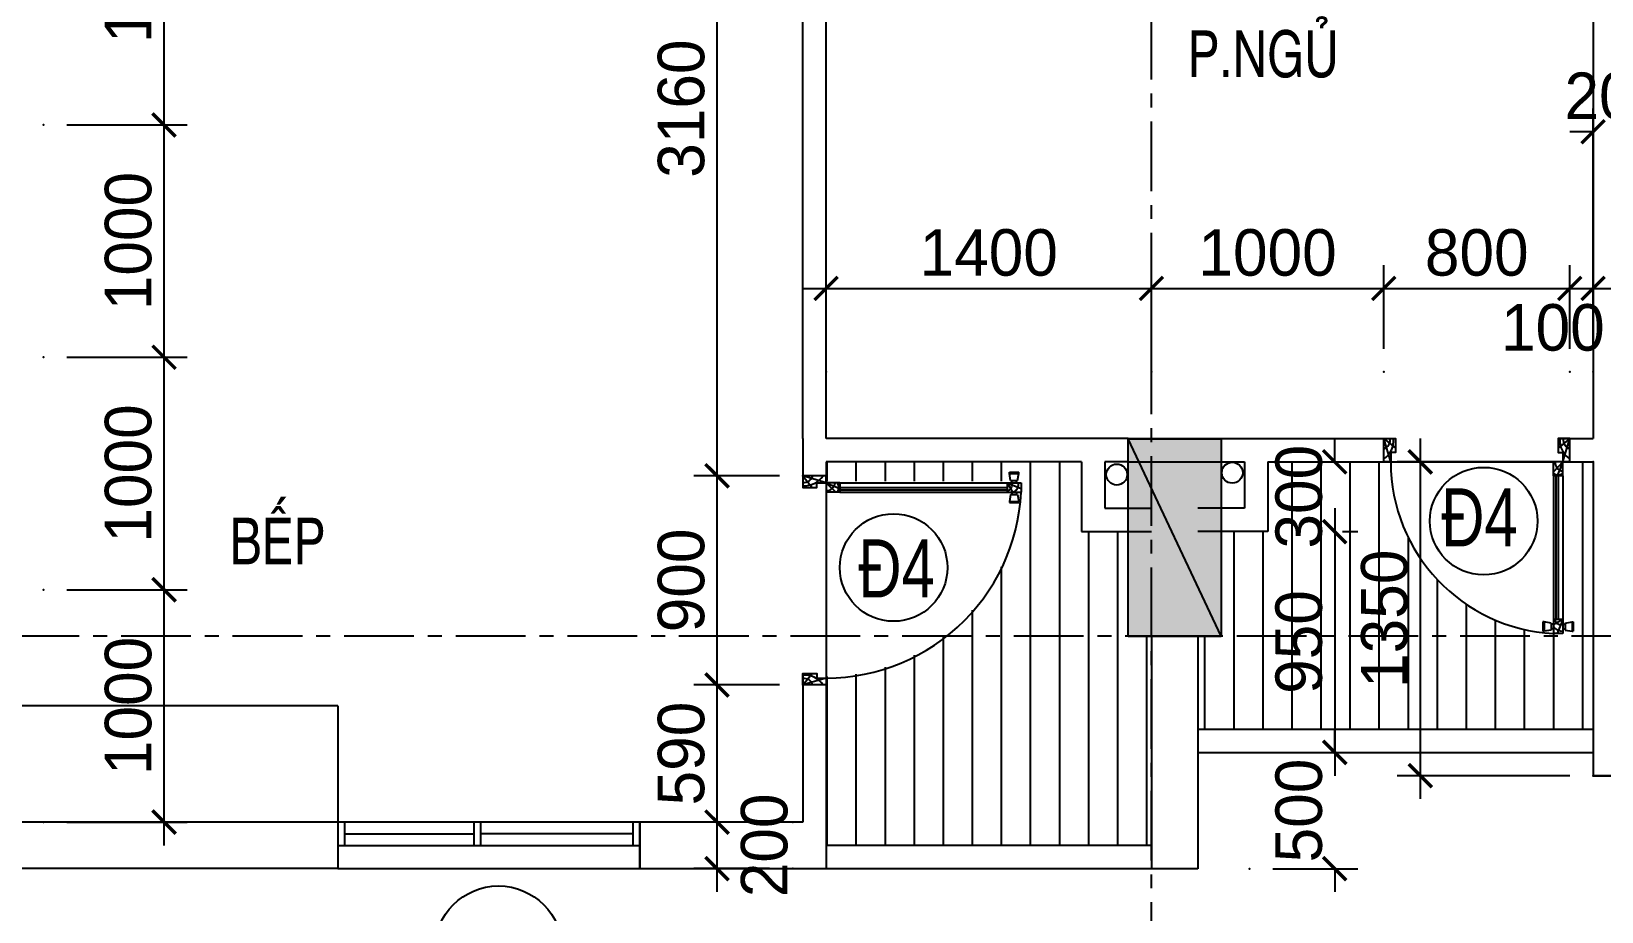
# Model space of a CAD drawing. Header units: inches. Extents: x -844707 to -690155, y -211546 to -175871.
# Drawn here: x -753199 to -746444, y -202598 to -198811 of the extents above; entities that cross this region are included whole.
import ezdxf

# ---------------------------------------------------------------- set-up
doc = ezdxf.new("R2010")
doc.units = ezdxf.units.IN
doc.header["$LTSCALE"] = 48
doc.header["$MEASUREMENT"] = 0
doc.linetypes.add('CENTER', pattern=[2, 1.25, -0.25, 0.25, -0.25])
for name, color, linetype in [('DWGSHARE.com-co-DWGSHARE.com', 72, 'Continuous'), ('DWGSHARE.com-COT-DWGSHARE.com', 2, 'Continuous'), ('DWGSHARE.com-CUA-DWGSHARE.com', 231, 'Continuous'), ('DWGSHARE.com-DIM-DWGSHARE.com', 251, 'Continuous'), ('DWGSHARE.com-HATCH-DWGSHARE.com', 8, 'Continuous'), ('DWGSHARE.com-kinh-DWGSHARE.com', 154, 'Continuous'), ('DWGSHARE.com-NET-DWGSHARE.com', 245, 'Continuous'), ('DWGSHARE.com-text-DWGSHARE.com', 3, 'Continuous'), ('DWGSHARE.com-truc-DWGSHARE.com', 250, 'CENTER'), ('DWGSHARE.com-TUONG-DWGSHARE.com', 7, 'Continuous')]:
    doc.layers.add(name, color=color, linetype=linetype)
doc.layers.add('DWGSHARE.com-DefPoints-DWGSHARE.com', color=7, linetype='Continuous', plot=False)
doc.styles.add('KTEN', font='', dxfattribs={"width": 0.9})
doc.styles.add('VNI-AVO', font='')
doc.styles.get('KTEN').set_extended_font_data('VNI-Helve-Condense')
doc.styles.get('VNI-AVO').set_extended_font_data('VNI-Avo')
doc.dimstyles.new('tl1-100', dxfattribs={"dimtxt": 200, "dimasz": 100, "dimexe": 100, "dimexo": 100, "dimgap": 50, "dimtad": 1, "dimdec": 0, "dimzin": 0, "dimdsep": 46, "dimtxsty": 'VNI-AVO', "dimblk": 'ARCHTICK', "dimcen": 1, "dimdle": 100, "dimclrd": 256, "dimclre": 256, "dimclrt": 2, "dimadec": 0, "dimazin": 0, "dimtfac": 1, "dimtdec": 0, "dimtix": 1, "dimtofl": 0, "dimtmove": 2, "dimatfit": 3, "dimldrblk": 'ARCHTICK', "dimfxl": 1, "dimtolj": 2, "dimtzin": 0, "dimarcsym": 0})

# ---------------------------------------------------------------- blocks, each defined once
blk = doc.blocks.new('D-01-800')
at = {"color": 1}
for p, q in [((-15, 788.9), (-15, 828.9)), ((-10, 828.9), (-15, 828.9)), ((20, 823.9), (-10, 828.9)), ((-10, 788.9), (-10, 828.9)), ((20, 793.9), (20, 823.9)), ((30, 818.9), (20, 818.9)), ((30, 778.9), (54.1, 838.9)), ((70, 818.9), (80, 818.9)), ((80, 823.9), (110, 828.9)), ((80, 793.9), (80, 823.9)), ((110, 788.9), (110, 828.9)), ((110, 828.9), (115, 828.9)), ((115, 788.9), (115, 828.9)), ((-10, 788.9), (-15, 788.9)), ((20, 793.9), (-10, 788.9)), ((30, 798.9), (20, 798.9)), ((30, 778.9), (70, 801.4)), ((70, 798.9), (80, 798.9)), ((80, 793.9), (110, 788.9)), ((110, 788.9), (115, 788.9)), ((30, 100), (54.1, 160)), ((30, 100), (70, 142.5)), ((30, 100), (0, 0)), ((770, 100), (800, 0)), ((0, 0), (50, 40.7)), ((800, 0), (750, 40.7))]:
    blk.add_line(p, q, dxfattribs=at)
at = {"color": 3}
for p, q in [((30, 838.9), (70, 838.9)), ((30, 778.9), (30, 838.9)), ((70, 778.9), (70, 838.9)), ((30, 778.9), (70, 778.9)), ((30, 160), (70, 160)), ((30, 160), (30, 100)), ((70, 160), (70, 100)), ((30, 100), (70, 100))]:
    blk.add_line(p, q, dxfattribs=at)
for p, q in [((30, 160), (30, 778.9)), ((50, 160), (50, 778.9)), ((60, 160), (60, 778.9)), ((70, 160), (70, 778.9))]:
    blk.add_line(p, q)
for points in [[(30, 60), (30, 100), (0, 100), (0, 0), (50, 0), (50, 60)], [(770, 60), (770, 100), (800, 100), (800, 0), (750, 0), (750, 60)]]:
    blk.add_lwpolyline(points, close=True, dxfattribs=at)
at = {"color": 1}
for centre, radius, start, end in [((34.1, 786.4), 42, 31.3101, 95.62688), ((30, 100), 740, 0, 86.90142), ((39.4, 776.4), 24.2, 6.04182, 112.89369), ((50, 121.4), 34.3, 54.32716, 125.75666), ((24.1, 100.8), 39.4, 358.8582, 81.3705), ((-53.7, 7.7), 96.3, 355.39216, 56.0902), ((853.7, 7.7), 96.3, 123.9098, 184.60784), ((-12.7, 4.4), 41, 353.86117, 71.95721), ((812.7, 4.4), 41, 108.04279, 186.13883)]:
    blk.add_arc(centre, radius, start, end, dxfattribs=at)
blk = doc.blocks.new('D-01-900')
at = {"color": 1}
for p, q in [((-15, 889), (-15, 929)), ((-10, 929), (-15, 929)), ((-10, 889), (-15, 889)), ((20, 924), (-10, 929)), ((-10, 889), (-10, 929)), ((20, 894), (-10, 889)), ((20, 894), (20, 924)), ((30, 919), (20, 919)), ((30, 899), (20, 899)), ((30, 879), (54.1, 939)), ((30, 879), (70, 901.6)), ((70, 919), (80, 919)), ((70, 899), (80, 899)), ((80, 924), (110, 929)), ((80, 894), (80, 924)), ((80, 894), (110, 889)), ((110, 889), (110, 929)), ((110, 929), (115, 929)), ((110, 889), (115, 889)), ((115, 889), (115, 929)), ((30, 100), (54.1, 160)), ((30, 100), (70, 142.5)), ((30, 100), (0, 0)), ((870, 100), (900, 0)), ((0, 0), (50, 40.7)), ((900, 0), (850, 40.7))]:
    blk.add_line(p, q, dxfattribs=at)
at = {"color": 3}
for p, q in [((30, 939), (70, 939)), ((30, 879), (30, 939)), ((30, 879), (70, 879)), ((70, 879), (70, 939)), ((30, 160), (70, 160)), ((30, 160), (30, 100)), ((70, 160), (70, 100)), ((30, 100), (70, 100))]:
    blk.add_line(p, q, dxfattribs=at)
for p, q in [((30, 160), (30, 879)), ((50, 160), (50, 879)), ((60, 160), (60, 879)), ((70, 160), (70, 879))]:
    blk.add_line(p, q)
for points in [[(30, 60), (30, 100), (0, 100), (0, 0), (50, 0), (50, 60)], [(870, 60), (870, 100), (900, 100), (900, 0), (850, 0), (850, 60)]]:
    blk.add_lwpolyline(points, close=True, dxfattribs=at)
at = {"color": 1}
for centre, radius, start, end in [((34.1, 886.5), 42, 31.3101, 95.62688), ((39.4, 876.5), 24.2, 6.04182, 112.89369), ((30, 100), 840, 357.2706, 87.2706), ((50, 121.4), 34.3, 54.32716, 125.75666), ((24.1, 100.8), 39.4, 358.8582, 81.3705), ((-53.7, 7.7), 96.3, 355.39216, 56.0902), ((953.7, 7.7), 96.3, 123.9098, 184.60784), ((-12.7, 4.4), 41, 353.86117, 71.95721), ((912.7, 4.4), 41, 108.04279, 186.13883)]:
    blk.add_arc(centre, radius, start, end, dxfattribs=at)
blk = doc.blocks.new('_ArchTick')
at = {"color": 0, "linetype": 'ByBlock', "const_width": 0.15}
blk.add_lwpolyline([(-0.5, -0.5), (0.5, 0.5)], dxfattribs=at)
blk = doc.blocks.new('*D353')
at = {"layer": 'DWGSHARE.com-DefPoints-DWGSHARE.com', "color": 0, "transparency": 16777216}
for p in [(-753146.5, -199213.1), (-752628, -199213.1), (-753146.5, -200212.6)]:
    blk.add_point(p, dxfattribs=at)
at = {"layer": 'DWGSHARE.com-DIM-DWGSHARE.com', "lineweight": -2, "transparency": 16777216}
for p, q in [((-752628, -200312.6), (-752628, -199113.1)), ((-753046.5, -199213.1), (-752528, -199213.1)), ((-753046.5, -200212.6), (-752528, -200212.6))]:
    blk.add_line(p, q, dxfattribs=at)
at = {"layer": 'DWGSHARE.com-DIM-DWGSHARE.com', "lineweight": -2, "transparency": 16777216, "xscale": 100, "yscale": 100, "zscale": 100}
for p, rotation in [((-752628, -199213.1), 90), ((-752628, -200212.6), 270)]:
    blk.add_blockref('_ArchTick', p, dxfattribs=dict(at, rotation=rotation))
at = {"layer": 'DWGSHARE.com-DIM-DWGSHARE.com', "color": 2, "transparency": 16777216, "insert": (-752781.5, -199712.8), "char_height": 200, "attachment_point": 5, "rotation": 90, "style": 'VNI-AVO'}
blk.add_mtext('\\A2;1000', dxfattribs=at)
blk = doc.blocks.new('*D354')
at = {"layer": 'DWGSHARE.com-DefPoints-DWGSHARE.com', "color": 0, "transparency": 16777216}
for p in [(-753146.5, -200212.6), (-752628, -200212.6), (-753146.5, -201213.1)]:
    blk.add_point(p, dxfattribs=at)
at = {"layer": 'DWGSHARE.com-DIM-DWGSHARE.com', "lineweight": -2, "transparency": 16777216}
for p, q in [((-752628, -201313.1), (-752628, -200112.6)), ((-753046.5, -200212.6), (-752528, -200212.6)), ((-753046.5, -201213.1), (-752528, -201213.1))]:
    blk.add_line(p, q, dxfattribs=at)
at = {"layer": 'DWGSHARE.com-DIM-DWGSHARE.com', "lineweight": -2, "transparency": 16777216, "xscale": 100, "yscale": 100, "zscale": 100}
for p, rotation in [((-752628, -200212.6), 90), ((-752628, -201213.1), 270)]:
    blk.add_blockref('_ArchTick', p, dxfattribs=dict(at, rotation=rotation))
at = {"layer": 'DWGSHARE.com-DIM-DWGSHARE.com', "color": 2, "transparency": 16777216, "insert": (-752781.5, -200712.8), "char_height": 200, "attachment_point": 5, "rotation": 90, "style": 'VNI-AVO'}
blk.add_mtext('\\A2;1000', dxfattribs=at)
blk = doc.blocks.new('*D385')
at = {"layer": 'DWGSHARE.com-DefPoints-DWGSHARE.com', "color": 0, "transparency": 16777216}
for p in [(-753146.5, -201213.1), (-752628, -201213.1), (-753146.5, -202213.1)]:
    blk.add_point(p, dxfattribs=at)
at = {"layer": 'DWGSHARE.com-DIM-DWGSHARE.com', "lineweight": -2, "transparency": 16777216}
for p, q in [((-752628, -202313.1), (-752628, -201113.1)), ((-753046.5, -201213.1), (-752528, -201213.1)), ((-753046.5, -202213.1), (-752528, -202213.1))]:
    blk.add_line(p, q, dxfattribs=at)
at = {"layer": 'DWGSHARE.com-DIM-DWGSHARE.com', "lineweight": -2, "transparency": 16777216, "xscale": 100, "yscale": 100, "zscale": 100}
for p, rotation in [((-752628, -201213.1), 90), ((-752628, -202213.1), 270)]:
    blk.add_blockref('_ArchTick', p, dxfattribs=dict(at, rotation=rotation))
at = {"layer": 'DWGSHARE.com-DIM-DWGSHARE.com', "color": 2, "transparency": 16777216, "insert": (-752781.5, -201713.1), "char_height": 200, "attachment_point": 5, "rotation": 90, "style": 'VNI-AVO'}
blk.add_mtext('\\A2;1000', dxfattribs=at)
blk = doc.blocks.new('*D571')
at = {"layer": 'DWGSHARE.com-DefPoints-DWGSHARE.com', "color": 0, "transparency": 16777216}
for p in [(-748380.8, -199916.6), (-749780.3, -200276), (-748380.8, -200276)]:
    blk.add_point(p, dxfattribs=at)
at = {"layer": 'DWGSHARE.com-DIM-DWGSHARE.com', "lineweight": -2, "transparency": 16777216}
for p, q in [((-749780.3, -200176), (-749780.3, -199816.6)), ((-748380.8, -200176), (-748380.8, -199816.6)), ((-749880.3, -199916.6), (-748280.8, -199916.6))]:
    blk.add_line(p, q, dxfattribs=at)
at = {"layer": 'DWGSHARE.com-DIM-DWGSHARE.com', "lineweight": -2, "transparency": 16777216, "xscale": 100, "yscale": 100, "zscale": 100, "rotation": 180}
blk.add_blockref('_ArchTick', (-749780.3, -199916.6), dxfattribs=at)
at = {"layer": 'DWGSHARE.com-DIM-DWGSHARE.com', "lineweight": -2, "transparency": 16777216, "xscale": 100, "yscale": 100, "zscale": 100}
blk.add_blockref('_ArchTick', (-748380.8, -199916.6), dxfattribs=at)
at = {"layer": 'DWGSHARE.com-DIM-DWGSHARE.com', "color": 2, "transparency": 16777216, "insert": (-749080.5, -199763.1), "char_height": 200, "attachment_point": 5, "style": 'VNI-AVO'}
blk.add_mtext('\\A2;1400', dxfattribs=at)
blk = doc.blocks.new('*D572')
at = {"layer": 'DWGSHARE.com-DefPoints-DWGSHARE.com', "color": 0, "transparency": 16777216}
for p in [(-747381.2, -199916.6), (-748380.8, -200276), (-747381.2, -200276)]:
    blk.add_point(p, dxfattribs=at)
at = {"layer": 'DWGSHARE.com-DIM-DWGSHARE.com', "lineweight": -2, "transparency": 16777216}
for p, q in [((-748380.8, -200176), (-748380.8, -199816.6)), ((-747381.2, -200176), (-747381.2, -199816.6)), ((-748480.8, -199916.6), (-747281.2, -199916.6))]:
    blk.add_line(p, q, dxfattribs=at)
at = {"layer": 'DWGSHARE.com-DIM-DWGSHARE.com', "lineweight": -2, "transparency": 16777216, "xscale": 100, "yscale": 100, "zscale": 100, "rotation": 180}
blk.add_blockref('_ArchTick', (-748380.8, -199916.6), dxfattribs=at)
at = {"layer": 'DWGSHARE.com-DIM-DWGSHARE.com', "lineweight": -2, "transparency": 16777216, "xscale": 100, "yscale": 100, "zscale": 100}
blk.add_blockref('_ArchTick', (-747381.2, -199916.6), dxfattribs=at)
at = {"layer": 'DWGSHARE.com-DIM-DWGSHARE.com', "color": 2, "transparency": 16777216, "insert": (-747881, -199763.1), "char_height": 200, "attachment_point": 5, "style": 'VNI-AVO'}
blk.add_mtext('\\A2;1000', dxfattribs=at)
blk = doc.blocks.new('*D573')
at = {"layer": 'DWGSHARE.com-DefPoints-DWGSHARE.com', "color": 0, "transparency": 16777216}
for p in [(-746581.2, -199916.6), (-747381.2, -200276), (-746581.2, -200276)]:
    blk.add_point(p, dxfattribs=at)
at = {"layer": 'DWGSHARE.com-DIM-DWGSHARE.com', "lineweight": -2, "transparency": 16777216}
for p, q in [((-747381.2, -200176), (-747381.2, -199816.6)), ((-746581.2, -200176), (-746581.2, -199816.6)), ((-747481.2, -199916.6), (-746481.2, -199916.6))]:
    blk.add_line(p, q, dxfattribs=at)
at = {"layer": 'DWGSHARE.com-DIM-DWGSHARE.com', "lineweight": -2, "transparency": 16777216, "xscale": 100, "yscale": 100, "zscale": 100, "rotation": 180}
blk.add_blockref('_ArchTick', (-747381.2, -199916.6), dxfattribs=at)
at = {"layer": 'DWGSHARE.com-DIM-DWGSHARE.com', "lineweight": -2, "transparency": 16777216, "xscale": 100, "yscale": 100, "zscale": 100}
blk.add_blockref('_ArchTick', (-746581.2, -199916.6), dxfattribs=at)
at = {"layer": 'DWGSHARE.com-DIM-DWGSHARE.com', "color": 2, "transparency": 16777216, "insert": (-746981.2, -199763.1), "char_height": 200, "attachment_point": 5, "style": 'VNI-AVO'}
blk.add_mtext('\\A2;800', dxfattribs=at)
blk = doc.blocks.new('*D574')
at = {"layer": 'DWGSHARE.com-DefPoints-DWGSHARE.com', "color": 0, "transparency": 16777216}
for p in [(-746480.8, -199916.6), (-746581.2, -200276), (-746480.8, -200276)]:
    blk.add_point(p, dxfattribs=at)
at = {"layer": 'DWGSHARE.com-DIM-DWGSHARE.com', "lineweight": -2, "transparency": 16777216}
for p, q in [((-746581.2, -200176), (-746581.2, -199816.6)), ((-746480.8, -200176), (-746480.8, -199816.6)), ((-746681.2, -199916.6), (-746380.8, -199916.6))]:
    blk.add_line(p, q, dxfattribs=at)
at = {"layer": 'DWGSHARE.com-DIM-DWGSHARE.com', "lineweight": -2, "transparency": 16777216, "xscale": 100, "yscale": 100, "zscale": 100, "rotation": 180}
blk.add_blockref('_ArchTick', (-746581.2, -199916.6), dxfattribs=at)
at = {"layer": 'DWGSHARE.com-DIM-DWGSHARE.com', "lineweight": -2, "transparency": 16777216, "xscale": 100, "yscale": 100, "zscale": 100}
blk.add_blockref('_ArchTick', (-746480.8, -199916.6), dxfattribs=at)
at = {"layer": 'DWGSHARE.com-DIM-DWGSHARE.com', "color": 2, "transparency": 16777216, "insert": (-746653.8, -200085.6), "char_height": 200, "attachment_point": 5, "style": 'VNI-AVO'}
blk.add_mtext('\\A2;100', dxfattribs=at)
blk = doc.blocks.new('*D575')
at = {"layer": 'DWGSHARE.com-DefPoints-DWGSHARE.com', "color": 0, "transparency": 16777216}
for p in [(-746280.8, -199242.5), (-746480.8, -200276), (-746280.8, -200276)]:
    blk.add_point(p, dxfattribs=at)
at = {"layer": 'DWGSHARE.com-DIM-DWGSHARE.com', "lineweight": -2, "transparency": 16777216}
for p, q in [((-746480.8, -200176), (-746480.8, -199142.5)), ((-746280.8, -200176), (-746280.8, -199142.5)), ((-746480.8, -199242.5), (-746580.8, -199242.5)), ((-746280.8, -199242.5), (-746180.8, -199242.5))]:
    blk.add_line(p, q, dxfattribs=at)
at = {"layer": 'DWGSHARE.com-DIM-DWGSHARE.com', "lineweight": -2, "transparency": 16777216, "xscale": 100, "yscale": 100, "zscale": 100}
blk.add_blockref('_ArchTick', (-746480.8, -199242.5), dxfattribs=at)
at = {"layer": 'DWGSHARE.com-DIM-DWGSHARE.com', "lineweight": -2, "transparency": 16777216, "xscale": 100, "yscale": 100, "zscale": 100, "rotation": 180}
blk.add_blockref('_ArchTick', (-746280.8, -199242.5), dxfattribs=at)
at = {"layer": 'DWGSHARE.com-DIM-DWGSHARE.com', "color": 2, "transparency": 16777216, "insert": (-746380.8, -199089), "char_height": 200, "attachment_point": 5, "style": 'VNI-AVO'}
blk.add_mtext('\\A2;200', dxfattribs=at)
blk = doc.blocks.new('*D583')
at = {"layer": 'DWGSHARE.com-DefPoints-DWGSHARE.com', "color": 0, "transparency": 16777216}
for p in [(-746480.8, -200662.8), (-747224, -202013.1), (-746480.8, -202013.1)]:
    blk.add_point(p, dxfattribs=at)
at = {"layer": 'DWGSHARE.com-DIM-DWGSHARE.com', "lineweight": -2, "transparency": 16777216}
for p, q in [((-747224, -200562.8), (-747224, -202113.1)), ((-746580.8, -200662.8), (-747324, -200662.8)), ((-746580.8, -202013.1), (-747324, -202013.1))]:
    blk.add_line(p, q, dxfattribs=at)
at = {"layer": 'DWGSHARE.com-DIM-DWGSHARE.com', "lineweight": -2, "transparency": 16777216, "xscale": 100, "yscale": 100, "zscale": 100}
for p, rotation in [((-747224, -200662.8), 90), ((-747224, -202013.1), 270)]:
    blk.add_blockref('_ArchTick', p, dxfattribs=dict(at, rotation=rotation))
at = {"layer": 'DWGSHARE.com-DIM-DWGSHARE.com', "color": 2, "transparency": 16777216, "insert": (-747377.5, -201338), "char_height": 200, "attachment_point": 5, "rotation": 90, "style": 'VNI-AVO'}
blk.add_mtext('\\A2;1350', dxfattribs=at)
blk = doc.blocks.new('*D591')
at = {"layer": 'DWGSHARE.com-DefPoints-DWGSHARE.com', "color": 0, "transparency": 16777216}
for p in [(-750249.3, -202213.1), (-749923.7, -202213.1), (-749923.7, -202413)]:
    blk.add_point(p, dxfattribs=at)
at = {"layer": 'DWGSHARE.com-DIM-DWGSHARE.com', "lineweight": -2, "transparency": 16777216}
for p, q in [((-750249.3, -202513), (-750249.3, -202113.1)), ((-750023.7, -202213.1), (-750349.3, -202213.1)), ((-750023.7, -202413), (-750349.3, -202413))]:
    blk.add_line(p, q, dxfattribs=at)
at = {"layer": 'DWGSHARE.com-DIM-DWGSHARE.com', "lineweight": -2, "transparency": 16777216, "xscale": 100, "yscale": 100, "zscale": 100}
for p, rotation in [((-750249.3, -202213.1), 90), ((-750249.3, -202413), 270)]:
    blk.add_blockref('_ArchTick', p, dxfattribs=dict(at, rotation=rotation))
at = {"layer": 'DWGSHARE.com-DIM-DWGSHARE.com', "color": 2, "transparency": 16777216, "insert": (-750045.2, -202313), "char_height": 200, "attachment_point": 5, "rotation": 90, "style": 'VNI-AVO'}
blk.add_mtext('\\A2;200', dxfattribs=at)
blk = doc.blocks.new('*D592')
at = {"layer": 'DWGSHARE.com-DefPoints-DWGSHARE.com', "color": 0, "transparency": 16777216}
for p in [(-750249.3, -201622.9), (-749880.3, -201622.9), (-749923.7, -202213.1)]:
    blk.add_point(p, dxfattribs=at)
at = {"layer": 'DWGSHARE.com-DIM-DWGSHARE.com', "lineweight": -2, "transparency": 16777216}
for p, q in [((-750249.3, -202313.1), (-750249.3, -201522.9)), ((-749980.3, -201622.9), (-750349.3, -201622.9)), ((-750023.7, -202213.1), (-750349.3, -202213.1))]:
    blk.add_line(p, q, dxfattribs=at)
at = {"layer": 'DWGSHARE.com-DIM-DWGSHARE.com', "lineweight": -2, "transparency": 16777216, "xscale": 100, "yscale": 100, "zscale": 100}
for p, rotation in [((-750249.3, -201622.9), 90), ((-750249.3, -202213.1), 270)]:
    blk.add_blockref('_ArchTick', p, dxfattribs=dict(at, rotation=rotation))
at = {"layer": 'DWGSHARE.com-DIM-DWGSHARE.com', "color": 2, "transparency": 16777216, "insert": (-750402.8, -201918), "char_height": 200, "attachment_point": 5, "rotation": 90, "style": 'VNI-AVO'}
blk.add_mtext('\\A2;590', dxfattribs=at)
blk = doc.blocks.new('*D593')
at = {"layer": 'DWGSHARE.com-DefPoints-DWGSHARE.com', "color": 0, "transparency": 16777216}
for p in [(-750249.3, -200722.9), (-749880.3, -200722.9), (-749880.3, -201622.9)]:
    blk.add_point(p, dxfattribs=at)
at = {"layer": 'DWGSHARE.com-DIM-DWGSHARE.com', "lineweight": -2, "transparency": 16777216}
for p, q in [((-750249.3, -201722.9), (-750249.3, -200622.9)), ((-749980.3, -200722.9), (-750349.3, -200722.9)), ((-749980.3, -201622.9), (-750349.3, -201622.9))]:
    blk.add_line(p, q, dxfattribs=at)
at = {"layer": 'DWGSHARE.com-DIM-DWGSHARE.com', "lineweight": -2, "transparency": 16777216, "xscale": 100, "yscale": 100, "zscale": 100}
for p, rotation in [((-750249.3, -200722.9), 90), ((-750249.3, -201622.9), 270)]:
    blk.add_blockref('_ArchTick', p, dxfattribs=dict(at, rotation=rotation))
at = {"layer": 'DWGSHARE.com-DIM-DWGSHARE.com', "color": 2, "transparency": 16777216, "insert": (-750402.8, -201172.9), "char_height": 200, "attachment_point": 5, "rotation": 90, "style": 'VNI-AVO'}
blk.add_mtext('\\A2;900', dxfattribs=at)
blk = doc.blocks.new('*D594')
at = {"layer": 'DWGSHARE.com-DefPoints-DWGSHARE.com', "color": 0, "transparency": 16777216}
for p in [(-750249.3, -197563.1), (-749880.3, -197563.1), (-749880.3, -200722.9)]:
    blk.add_point(p, dxfattribs=at)
at = {"layer": 'DWGSHARE.com-DIM-DWGSHARE.com', "lineweight": -2, "transparency": 16777216}
for p, q in [((-750249.3, -200822.9), (-750249.3, -197463.1)), ((-749980.3, -197563.1), (-750349.3, -197563.1)), ((-749980.3, -200722.9), (-750349.3, -200722.9))]:
    blk.add_line(p, q, dxfattribs=at)
at = {"layer": 'DWGSHARE.com-DIM-DWGSHARE.com', "lineweight": -2, "transparency": 16777216, "xscale": 100, "yscale": 100, "zscale": 100}
for p, rotation in [((-750249.3, -197563.1), 90), ((-750249.3, -200722.9), 270)]:
    blk.add_blockref('_ArchTick', p, dxfattribs=dict(at, rotation=rotation))
at = {"layer": 'DWGSHARE.com-DIM-DWGSHARE.com', "color": 2, "transparency": 16777216, "insert": (-750402.8, -199143), "char_height": 200, "attachment_point": 5, "rotation": 90, "style": 'VNI-AVO'}
blk.add_mtext('\\A2;3160', dxfattribs=at)
blk = doc.blocks.new('*D597')
at = {"layer": 'DWGSHARE.com-DefPoints-DWGSHARE.com', "color": 0, "transparency": 16777216}
for p in [(-753380.8, -197913.1), (-752628, -197913.1), (-753146.5, -199213.1)]:
    blk.add_point(p, dxfattribs=at)
at = {"layer": 'DWGSHARE.com-DIM-DWGSHARE.com', "lineweight": -2, "transparency": 16777216}
for p, q in [((-752628, -199313.1), (-752628, -197813.1)), ((-753280.8, -197913.1), (-752528, -197913.1)), ((-753046.5, -199213.1), (-752528, -199213.1))]:
    blk.add_line(p, q, dxfattribs=at)
at = {"layer": 'DWGSHARE.com-DIM-DWGSHARE.com', "lineweight": -2, "transparency": 16777216, "xscale": 100, "yscale": 100, "zscale": 100}
for p, rotation in [((-752628, -197913.1), 90), ((-752628, -199213.1), 270)]:
    blk.add_blockref('_ArchTick', p, dxfattribs=dict(at, rotation=rotation))
at = {"layer": 'DWGSHARE.com-DIM-DWGSHARE.com', "color": 2, "transparency": 16777216, "insert": (-752781.5, -198563.1), "char_height": 200, "attachment_point": 5, "rotation": 90, "style": 'VNI-AVO'}
blk.add_mtext('\\A2;1300', dxfattribs=at)
blk = doc.blocks.new('*D693')
at = {"layer": 'DWGSHARE.com-DefPoints-DWGSHARE.com', "color": 0, "transparency": 16777216}
for p in [(-747592.3, -201913.1), (-747958.9, -202413.3), (-747592.3, -202413.3)]:
    blk.add_point(p, dxfattribs=at)
at = {"layer": 'DWGSHARE.com-DIM-DWGSHARE.com', "lineweight": -2, "transparency": 16777216}
for p, q in [((-747592.3, -201913.1), (-747592.3, -201813.1)), ((-747858.9, -202413.3), (-747492.3, -202413.3)), ((-747592.3, -202413.3), (-747592.3, -202513.3))]:
    blk.add_line(p, q, dxfattribs=at)
at = {"layer": 'DWGSHARE.com-DIM-DWGSHARE.com', "lineweight": -2, "transparency": 16777216, "xscale": 100, "yscale": 100, "zscale": 100}
for p, rotation in [((-747592.3, -201913.1), 270), ((-747592.3, -202413.3), 90)]:
    blk.add_blockref('_ArchTick', p, dxfattribs=dict(at, rotation=rotation))
at = {"layer": 'DWGSHARE.com-DIM-DWGSHARE.com', "color": 2, "transparency": 16777216, "insert": (-747745.8, -202163.2), "char_height": 200, "attachment_point": 5, "rotation": 90, "style": 'VNI-AVO'}
blk.add_mtext('\\A2;500', dxfattribs=at)
blk = doc.blocks.new('*D694')
at = {"layer": 'DWGSHARE.com-DefPoints-DWGSHARE.com', "color": 0, "transparency": 16777216}
for p in [(-747658.9, -200962.8), (-747592.3, -201913.1), (-747592.3, -201913.1)]:
    blk.add_point(p, dxfattribs=at)
at = {"layer": 'DWGSHARE.com-DIM-DWGSHARE.com', "lineweight": -2, "transparency": 16777216}
for p, q in [((-747592.3, -200862.8), (-747592.3, -202013.1)), ((-747558.9, -200962.8), (-747492.3, -200962.8))]:
    blk.add_line(p, q, dxfattribs=at)
at = {"layer": 'DWGSHARE.com-DIM-DWGSHARE.com', "lineweight": -2, "transparency": 16777216, "xscale": 100, "yscale": 100, "zscale": 100}
for p, rotation in [((-747592.3, -200962.8), 90), ((-747592.3, -201913.1), 270)]:
    blk.add_blockref('_ArchTick', p, dxfattribs=dict(at, rotation=rotation))
at = {"layer": 'DWGSHARE.com-DIM-DWGSHARE.com', "color": 2, "transparency": 16777216, "insert": (-747745.8, -201438), "char_height": 200, "attachment_point": 5, "rotation": 90, "style": 'VNI-AVO'}
blk.add_mtext('\\A2;950', dxfattribs=at)
blk = doc.blocks.new('*D695')
at = {"layer": 'DWGSHARE.com-DefPoints-DWGSHARE.com', "color": 0, "transparency": 16777216}
for p in [(-747658.9, -200662.8), (-747658.9, -200962.8), (-747592.3, -200962.8)]:
    blk.add_point(p, dxfattribs=at)
at = {"layer": 'DWGSHARE.com-DIM-DWGSHARE.com', "lineweight": -2, "transparency": 16777216}
for p, q in [((-747592.3, -200662.8), (-747592.3, -200562.8)), ((-747558.9, -200662.8), (-747492.3, -200662.8)), ((-747592.3, -200962.8), (-747592.3, -201062.8)), ((-747558.9, -200962.8), (-747492.3, -200962.8))]:
    blk.add_line(p, q, dxfattribs=at)
at = {"layer": 'DWGSHARE.com-DIM-DWGSHARE.com', "lineweight": -2, "transparency": 16777216, "xscale": 100, "yscale": 100, "zscale": 100}
for p, rotation in [((-747592.3, -200662.8), 270), ((-747592.3, -200962.8), 90)]:
    blk.add_blockref('_ArchTick', p, dxfattribs=dict(at, rotation=rotation))
at = {"layer": 'DWGSHARE.com-DIM-DWGSHARE.com', "color": 2, "transparency": 16777216, "insert": (-747745.8, -200812.8), "char_height": 200, "attachment_point": 5, "rotation": 90, "style": 'VNI-AVO'}
blk.add_mtext('\\A2;300', dxfattribs=at)

msp = doc.modelspace()

# ---------------------------------------------------------------- hatches: boundary and pattern name
at = {"layer": 'DWGSHARE.com-COT-DWGSHARE.com'}
msp.add_hatch(color=256, dxfattribs=at).paths.add_polyline_path([(-748080.4, -201413.1), (-748480.8, -201413.1), (-748480.8, -200563.1), (-748080.4, -200563.1)])
at = {"layer": 'DWGSHARE.com-HATCH-DWGSHARE.com'}
h = msp.add_hatch(dxfattribs=at)
h.set_pattern_fill('ANSI31', color=256, scale=1000, angle=45, style=0)
h.set_pattern_definition([(90, (-525.32, 3222.64), (-125, 2e-14), [])])
h.paths.add_polyline_path([(-747351.2, -200662.8), (-747880.4, -200662.8), (-747880.4, -200962.8), (-748080.4, -200962.8), (-748080.4, -201413.1), (-746480.8, -201413.1), (-746480.8, -200662.8), (-746611.2, -200662.8), (-746611.2, -200722.8), (-746611.2, -201341.8), (-746611.2, -201361.8), (-746601.2, -201361.8), (-746601.2, -201356.8), (-746571.2, -201351.8), (-746566.2, -201351.8), (-746566.2, -201391.8), (-746571.2, -201391.8), (-746601.2, -201386.8), (-746601.2, -201381.8), (-746611.2, -201381.8), (-746611.2, -201401.8), (-746651.2, -201401.8, -0.398461)])
h.paths.add_polyline_path([(-746480.8, -201413.1), (-748180.5, -201413.1), (-748180.5, -201813.1), (-746480.8, -201813.1)])
h.paths.add_polyline_path([(-744581, -201413.1), (-744681, -201413.1), (-744681.1, -201413.1), (-746280.8, -201413.1), (-746280.8, -201813.1), (-744581, -201813.1)])
h.paths.add_polyline_path([(-746150.3, -200722.8), (-746150.3, -200662.8), (-746280.8, -200662.8), (-746280.8, -201413.1), (-744681.1, -201413.1), (-744681.1, -200962.8), (-744881.1, -200962.8), (-744881.1, -200662.8), (-745410.3, -200662.8, -0.398461), (-746110.3, -201401.8), (-746150.3, -201401.8), (-746150.3, -201381.8), (-746160.3, -201381.8), (-746160.3, -201386.8), (-746190.3, -201391.8), (-746195.3, -201391.8), (-746195.3, -201351.8), (-746190.3, -201351.8), (-746160.3, -201356.8), (-746160.3, -201361.8), (-746150.3, -201361.8), (-746150.3, -201341.8)])
h.paths.add_polyline_path([(-748380.8, -201413.1), (-748480.5, -201413.1), (-748480.8, -201413.1), (-749269.9, -201413.1, -0.164724), (-749780.3, -201585.9), (-749780.3, -201615.9), (-749780.2, -202313.5), (-748380.8, -202313.3)])
h.paths.add_polyline_path([(-748480.8, -200962.8), (-748680.8, -200962.8), (-748680.8, -200662.8), (-749780.3, -200662.8), (-749780.3, -200745.9), (-749720.3, -200745.9), (-749001.2, -200745.9), (-748981.2, -200745.9), (-748981.2, -200735.9), (-748986.2, -200735.9), (-748991.2, -200705.9), (-748991.2, -200700.9), (-748951.2, -200700.9), (-748951.2, -200705.9), (-748956.2, -200735.9), (-748961.2, -200735.9), (-748961.2, -200745.9), (-748941.2, -200745.9), (-748941.2, -200785.9, -0.221028), (-749269.9, -201413.1), (-748480.8, -201413.1)])
h.paths.add_polyline_path([(-743820.3, -200785.9), (-743820.3, -200745.9), (-743800.3, -200745.9), (-743800.3, -200735.9), (-743805.3, -200735.9), (-743810.3, -200705.9), (-743810.3, -200700.9), (-743770.3, -200700.9), (-743770.3, -200705.9), (-743775.3, -200735.9), (-743780.3, -200735.9), (-743780.3, -200745.9), (-743760.3, -200745.9), (-743041.3, -200745.9), (-742981.3, -200745.9), (-742981.3, -200662.8), (-744080.7, -200662.8), (-744080.7, -200962.8), (-744280.8, -200962.8), (-744280.8, -201413.1), (-743491.6, -201413.1, -0.221028)])
h.paths.add_polyline_path([(-742981.3, -201615.9), (-742981.3, -201585.9, -0.164724), (-743491.6, -201413.1), (-744380.8, -201413.1), (-744380.8, -202313.3), (-742980.5, -202313.5), (-742980.5, -202213.1), (-742981.3, -202213.1), (-742981.3, -201615.9)])
h.paths.add_polyline_path([(-747835.5, -201663.4), (-747835.5, -201012.5), (-747528.5, -201012.5), (-747528.5, -201663.4)], flags=9)
h.paths.add_polyline_path([(-745254.7, -201705.8), (-745254.7, -201170.1), (-744947.6, -201170.1), (-744947.6, -201705.8)], flags=9)
h.paths.add_polyline_path([(-745254.7, -201079.9), (-745254.7, -200545.8), (-744947.6, -200545.8), (-744947.6, -201079.9)], flags=9)

# ---------------------------------------------------------------- linework, layer by layer
at = {"layer": 'DWGSHARE.com-co-DWGSHARE.com'}
msp.add_lwpolyline([(-748480.5, -200562.8), (-748080.5, -200562.8), (-748080.5, -201413.1), (-748480.5, -201413.1)], close=True, dxfattribs=at)
at = {"layer": 'DWGSHARE.com-COT-DWGSHARE.com'}
msp.add_line((-748080.4, -201413.1), (-748480.8, -200563.1), dxfattribs=at)
msp.add_lwpolyline([(-748080.4, -201413.1), (-748480.8, -201413.1), (-748480.8, -200563.1), (-748080.4, -200563.1)], close=True, dxfattribs=at)
at = {"layer": 'DWGSHARE.com-CUA-DWGSHARE.com'}
for p, q in [((-749780.3, -200662.8), (-749780.3, -201622.9)), ((-747351.2, -200662.8), (-746651.2, -200662.8))]:
    msp.add_line(p, q, dxfattribs=at)
for centre, radius in [((-746951.3, -200917.9), 231.4), ((-749489.6, -201117.5), 231.4), ((-751189.2, -202762.8), 275)]:
    msp.add_circle(centre, radius, dxfattribs=at)
at = {"layer": 'DWGSHARE.com-kinh-DWGSHARE.com'}
for centre in [(-748529.8, -200717.5), (-748032.9, -200709.5)]:
    msp.add_circle(centre, 45, dxfattribs=at)
at = {"layer": 'DWGSHARE.com-NET-DWGSHARE.com'}
for p, q in [((-748480.8, -201413.1), (-748080.5, -201412.9)), ((-751880.2, -201713.1), (-753380.8, -201713.1)), ((-751880.8, -201713.1), (-751880.2, -202213.1)), ((-748180.5, -201813.1), (-746480.8, -201813.1)), ((-748180.5, -201913.1), (-746480.8, -201913.1)), ((-748180.5, -201913.1), (-746480.8, -201913.1)), ((-751850.4, -202263.3), (-751295.6, -202263.2)), ((-750610.9, -202263.3), (-751265.7, -202263.2)), ((-751850.4, -202313.5), (-750610.9, -202313.5)), ((-748380.8, -202313.3), (-749780.2, -202313.5)), ((-748380.8, -202413.3), (-749780.2, -202413.5))]:
    msp.add_line(p, q, dxfattribs=at)
for points in [[(-751880.8, -202413.1), (-750580.8, -202413.1), (-750580.8, -202213.1), (-751880.8, -202213.1)], [(-751880.8, -202313.5), (-751850.4, -202313.5), (-751850.4, -202213.1), (-751880.8, -202213.1)], [(-751295.6, -202313.5), (-751265.4, -202313.5), (-751265.4, -202213.1), (-751295.6, -202213.1)], [(-750610.9, -202313.5), (-750580.8, -202313.5), (-750580.8, -202213.1), (-750610.9, -202213.1)]]:
    msp.add_lwpolyline(points, close=True, dxfattribs=at)
at = {"layer": 'DWGSHARE.com-truc-DWGSHARE.com', "ltscale": 5}
for p, q in [((-748380.8, -203337.8), (-748380.8, -179540.7)), ((-733313, -201413.1), (-759552, -201413.1))]:
    msp.add_line(p, q, dxfattribs=at)
at = {"layer": 'DWGSHARE.com-TUONG-DWGSHARE.com'}
for p, q in [((-749880.3, -200562.8), (-749880.3, -197563.1)), ((-749780.3, -200562.8), (-749780.3, -197663.1)), ((-746480.8, -197663.1), (-746480.8, -198863.1)), ((-746480.8, -197663.1), (-746480.8, -198863.1)), ((-746480.8, -198863.1), (-746480.8, -200562.8)), ((-746480.8, -198863.1), (-746480.8, -200562.8)), ((-749880.3, -200562.8), (-749880.3, -200772.9)), ((-749880.3, -200562.8), (-749880.3, -200772.9)), ((-748480.5, -200562.8), (-749780.3, -200562.8)), ((-748480.5, -200562.8), (-747331.2, -200562.8)), ((-746631.2, -200562.8), (-746480.8, -200562.8)), ((-749780.3, -200662.8), (-749780.3, -200752.9)), ((-748680.8, -200662.8), (-749780.3, -200662.8)), ((-748680.8, -200662.8), (-748680.8, -200962.8)), ((-748480.5, -200662.8), (-748580.8, -200662.8)), ((-748580.8, -200662.8), (-748580.8, -200862.8)), ((-748480.5, -200662.8), (-747980.4, -200662.8)), ((-747980.4, -200662.8), (-747980.4, -200862.8)), ((-747880.4, -200662.8), (-747880.4, -200962.8)), ((-747880.4, -200662.8), (-747351.2, -200662.8)), ((-746611.2, -200662.8), (-746480.8, -200662.8)), ((-746480.8, -200662.8), (-746480.8, -202013.1)), ((-746480.8, -200662.8), (-746480.8, -202013.1)), ((-748580.8, -200862.8), (-748380.8, -200862.8)), ((-747980.4, -200862.8), (-748180.5, -200862.8)), ((-748680.8, -200962.8), (-748380.8, -200962.8)), ((-747880.4, -200962.8), (-748180.5, -200962.8)), ((-748380.5, -201413.1), (-748380.5, -202413.3)), ((-748180.5, -201413.1), (-748180.5, -202413.3)), ((-749880.3, -201572.9), (-749880.3, -202213.1)), ((-749780.3, -201592.9), (-749780.2, -202412.8)), ((-746280.8, -202013.1), (-746480.8, -202013.1)), ((-746480.8, -202013.1), (-746280.8, -202013.1)), ((-751880.2, -202213.1), (-753880.5, -202213.1)), ((-751880.8, -202213.1), (-751880.8, -202413.1)), ((-751880.8, -202213.1), (-751880.8, -202413.1)), ((-749880.3, -202213.1), (-750580.8, -202213.1)), ((-750580.8, -202213.1), (-750580.8, -202413.1)), ((-750580.8, -202213.1), (-750580.8, -202413.1)), ((-751880.8, -202413.1), (-754080.5, -202413.1)), ((-750580.8, -202413.1), (-749780.2, -202413)), ((-748180.5, -202413.3), (-748380.8, -202413.3))]:
    msp.add_line(p, q, dxfattribs=at)

# ---------------------------------------------------------------- block references
at = {"layer": 'DWGSHARE.com-CUA-DWGSHARE.com'}
for name, p, rotation in [('D-01-800', (-746581.2, -200562.8), 180), ('D-01-900', (-749880.3, -200722.9), 270)]:
    msp.add_blockref(name, p, dxfattribs=dict(at, rotation=rotation))

# ---------------------------------------------------------------- texts
at = {"layer": 'DWGSHARE.com-CUA-DWGSHARE.com', "style": 'KTEN', "width": 0.9}
for p in [(-747134.1, -201026.6), (-749641.5, -201246.2)]:
    msp.add_text('Ñ4', height=250, dxfattribs=at).set_placement(p)
at = {"layer": 'DWGSHARE.com-text-DWGSHARE.com', "style": 'KTEN', "width": 0.9}
msp.add_text('BEÁP', height=200, dxfattribs=at).set_placement((-752345.2, -201103.5))
at = {"layer": 'DWGSHARE.com-text-DWGSHARE.com', "insert": (-747574.8, -198806.6), "char_height": 200, "width": 1261, "attachment_point": 3, "style": 'KTEN'}
msp.add_mtext('P.NGUÛ', dxfattribs=at)

# ---------------------------------------------------------------- dimensions: what is measured, and where the dimension line sits
at = {"layer": 'DWGSHARE.com-DIM-DWGSHARE.com'}
for base, p1, p2, picture, middle in [((-750249.3, -197563.1), (-749880.3, -200722.9), (-749880.3, -197563.1), '*D594', (-750402.8, -199143)), ((-752628, -197913.1), (-753146.5, -199213.1), (-753380.8, -197913.1), '*D597', (-752781.5, -198563.1)), ((-752627.9902, -199213.0686), (-753146.496, -200212.5756), (-753146.496, -199213.0686), '*D353', (-752781.5037, -199712.8221)), ((-752627.9902, -200212.5756), (-753146.496, -201213.0686), (-753146.496, -200212.5756), '*D354', (-752781.5037, -200712.8221)), ((-747592.3, -200962.8), (-747658.9, -200662.8), (-747658.9, -200962.8), '*D695', (-747745.8, -200812.8)), ((-747224, -202013.1), (-746480.8, -200662.8), (-746480.8, -202013.1), '*D583', (-747377.5, -201338)), ((-750249.3, -200722.9), (-749880.3, -201622.9), (-749880.3, -200722.9), '*D593', (-750402.8, -201172.9)), ((-747592.3, -201913.1), (-747658.9, -200962.8), (-747592.3, -201913.1), '*D694', (-747745.8, -201438)), ((-752628, -201213.1), (-753146.5, -202213.1), (-753146.5, -201213.1), '*D385', (-752781.5, -201713.1)), ((-750249.3, -201622.9), (-749923.7, -202213.1), (-749880.3, -201622.9), '*D592', (-750402.8, -201918)), ((-747592.3, -202413.3), (-747592.3, -201913.1), (-747958.9, -202413.3), '*D693', (-747745.8, -202163.2))]:
    dim = msp.add_linear_dim(base=base, p1=p1, p2=p2, angle=90, dimstyle='tl1-100', dxfattribs=at)
    dim.commit()
    dim.dimension.update_dxf_attribs({"geometry": picture, "text_midpoint": middle})
for base, p1, p2, picture, middle in [((-746280.8, -199242.5), (-746480.8, -200276), (-746280.8, -200276), '*D575', (-746380.8, -199089)), ((-748380.7611, -199916.6014), (-749780.2681, -200276.0312), (-748380.7611, -200276.0312), '*D571', (-749080.5146, -199763.0879)), ((-747381.2, -199916.6), (-748380.8, -200276), (-747381.2, -200276), '*D572', (-747881, -199763.1)), ((-746581.2, -199916.6), (-747381.2, -200276), (-746581.2, -200276), '*D573', (-746981.2, -199763.1))]:
    dim = msp.add_linear_dim(base=base, p1=p1, p2=p2, dimstyle='tl1-100', dxfattribs=at)
    dim.commit()
    dim.dimension.update_dxf_attribs({"geometry": picture, "text_midpoint": middle})
dim = msp.add_linear_dim(base=(-746480.8, -199916.6), p1=(-746581.2, -200276), p2=(-746480.8, -200276), dimstyle='tl1-100', dxfattribs=at)
dim.commit()
dim.dimension.update_dxf_attribs({"geometry": '*D574', "text_midpoint": (-746653.8, -200085.6), "dimtype": 160})
dim = msp.add_linear_dim(base=(-750249.3, -202213.1), p1=(-749923.7, -202413), p2=(-749923.7, -202213.1), angle=90, dimstyle='tl1-100', dxfattribs=at)
dim.commit()
dim.dimension.update_dxf_attribs({"geometry": '*D591', "text_midpoint": (-750045.2, -202313), "dimtype": 160})

doc.saveas('drawing.dxf')
